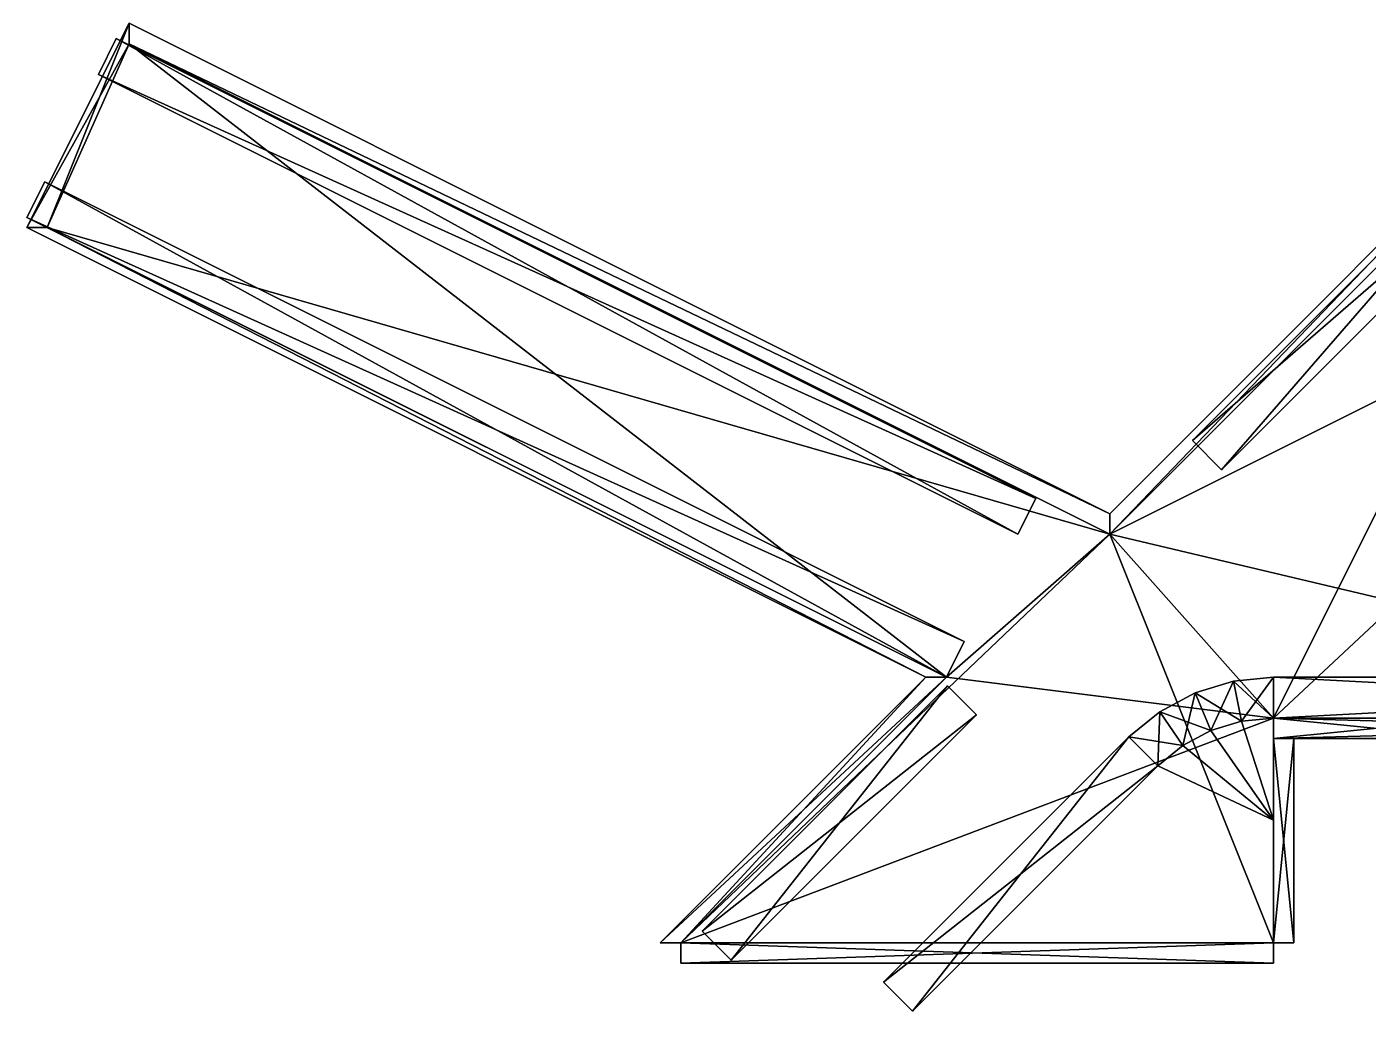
# Model space of a CAD drawing. Extents: x -4288 to 4416, y -3968 to 5440.
# Drawn here: x -4288 to -87, y -982 to 2101 of the extents above; entities that cross this region are included whole.
import ezdxf

# ---------------------------------------------------------------- set-up
doc = ezdxf.new("R2010")
doc.units = 0

msp = doc.modelspace()

# ---------------------------------------------------------------- meshes
at = {"layer": 'OBJECT001', "color": 50}
mesh = msp.add_polyface(dxfattribs=at)
corners = [(256, -64), (-384, -64), (-384, -128), (256, -128), (-384, -128, 128), (-384, -64, 128), (256, -128, 128), (256, -64, 128)]
mesh.append_faces([[corners[k] for k in face] for face in [(1, 3, 0), (2, 5, 4), (2, 6, 3), (1, 7, 5), (4, 7, 6), (0, 6, 7)]], dxfattribs={"vtx0": -1})
mesh.append_faces([[corners[k] for k in face] for face in [(1, 2, 3), (2, 1, 5), (2, 4, 6), (1, 0, 7), (4, 5, 7), (0, 3, 6)]], dxfattribs={"vtx2": -1})
at = {"layer": 'OBJECT003', "color": 50}
mesh = msp.add_polyface(dxfattribs=at)
corners = [(-384, -64), (-896, 512), (704, 2112), (1536, 1728), (1536, -64), (-896, 512, -64), (-384, -64, -64), (1536, -64, -64), (1536, 1728, -64), (704, 2112, -64)]
mesh.append_faces([[corners[k] for k in face] for face in [(1, 4, 0), (6, 9, 5), (5, 0, 6), (7, 3, 8), (9, 1, 5), (6, 4, 7), (8, 2, 9)]], dxfattribs={"vtx0": -1})
mesh.append_faces([[corners[k] for k in face] for face in [(1, 3, 4), (6, 8, 9)]], dxfattribs={"vtx0": -1, "vtx2": -1})
mesh.append_faces([[corners[k] for k in face] for face in [(1, 2, 3), (6, 7, 8), (5, 1, 0), (7, 4, 3), (9, 2, 1), (6, 0, 4), (8, 3, 2)]], dxfattribs={"vtx2": -1})
at = {"layer": 'OBJECT005', "color": 50}
mesh = msp.add_polyface(dxfattribs=at)
corners = [(-1472, 64, 256), (-1408, 64, 256), (-2240, -768, 256), (-2304, -768, 256), (-2304, -768), (-2240, -768), (-1408, 64), (-1472, 64)]
mesh.append_faces([[corners[k] for k in face] for face in [(1, 3, 0), (5, 7, 4), (5, 1, 6), (6, 0, 7), (4, 2, 5), (7, 3, 4)]], dxfattribs={"vtx0": -1})
mesh.append_faces([[corners[k] for k in face] for face in [(1, 2, 3), (5, 6, 7), (5, 2, 1), (6, 1, 0), (4, 3, 2), (7, 0, 3)]], dxfattribs={"vtx2": -1})
at = {"layer": 'OBJECT006', "color": 50}
mesh = msp.add_polyface(dxfattribs=at)
corners = [(704, 2112, 256), (-896, 512, 256), (-896, 576, 256), (640, 2112, 256), (-896, 576), (-896, 512), (704, 2112), (640, 2112)]
mesh.append_faces([[corners[k] for k in face] for face in [(1, 3, 0), (5, 7, 4), (5, 0, 6), (4, 1, 5), (6, 3, 7), (7, 2, 4)]], dxfattribs={"vtx0": -1})
mesh.append_faces([[corners[k] for k in face] for face in [(1, 2, 3), (5, 6, 7), (5, 1, 0), (4, 2, 1), (6, 0, 3), (7, 3, 2)]], dxfattribs={"vtx2": -1})
at = {"layer": 'OBJECT009', "color": 50}
mesh = msp.add_polyface(dxfattribs=at)
corners = [(-896, 512, 256), (-3968, 2048, 256), (-3968, 2112, 256), (-896, 576, 256), (-3968, 2112), (-3968, 2048), (-896, 512), (-896, 576)]
mesh.append_faces([[corners[k] for k in face] for face in [(1, 3, 0), (5, 7, 4), (4, 1, 5), (5, 0, 6), (6, 3, 7), (7, 2, 4)]], dxfattribs={"vtx0": -1})
mesh.append_faces([[corners[k] for k in face] for face in [(1, 2, 3), (5, 6, 7), (4, 2, 1), (5, 1, 0), (6, 0, 3), (7, 3, 2)]], dxfattribs={"vtx2": -1})
at = {"layer": 'OBJECT010', "color": 50}
mesh = msp.add_polyface(dxfattribs=at)
corners = [(-4288, 1472, 256), (-4224, 1472, 256), (-1408, 64, 256), (-1472, 64, 256), (-1408, 64), (-4224, 1472), (-4288, 1472), (-1472, 64)]
mesh.append_faces([[corners[k] for k in face] for face in [(1, 3, 0), (5, 7, 4), (5, 0, 6), (4, 1, 5), (7, 2, 4), (6, 3, 7)]], dxfattribs={"vtx0": -1})
mesh.append_faces([[corners[k] for k in face] for face in [(1, 2, 3), (5, 6, 7), (5, 1, 0), (4, 2, 1), (7, 3, 2), (6, 0, 3)]], dxfattribs={"vtx2": -1})
at = {"layer": 'OBJECT011', "color": 50}
mesh = msp.add_polyface(dxfattribs=at)
corners = [(-4288, 1472, 256), (-3968, 2112, 256), (-3968, 2048, 256), (-4224, 1472, 256), (-3968, 2112), (-4288, 1472), (-4224, 1472), (-3968, 2048)]
mesh.append_faces([[corners[k] for k in face] for face in [(1, 3, 0), (5, 7, 4), (4, 0, 5), (6, 2, 7), (7, 1, 4), (5, 3, 6)]], dxfattribs={"vtx0": -1})
mesh.append_faces([[corners[k] for k in face] for face in [(1, 2, 3), (5, 6, 7), (4, 1, 0), (6, 3, 2), (7, 2, 1), (5, 0, 3)]], dxfattribs={"vtx2": -1})
at = {"layer": 'OBJECT012', "color": 50}
mesh = msp.add_polyface(dxfattribs=at)
corners = [(-896, 512), (-1408, 64), (-4224, 1472), (-3968, 2048), (-3968, 2048, -64), (-4224, 1472, -64), (-1408, 64, -64), (-896, 512, -64)]
mesh.append_faces([[corners[k] for k in face] for face in [(1, 3, 0), (5, 7, 4), (4, 2, 5), (6, 0, 7), (7, 3, 4), (5, 1, 6)]], dxfattribs={"vtx0": -1})
mesh.append_faces([[corners[k] for k in face] for face in [(1, 2, 3), (5, 6, 7), (4, 3, 2), (6, 1, 0), (7, 0, 3), (5, 2, 1)]], dxfattribs={"vtx2": -1})
at = {"layer": 'OBJECT015', "color": 50}
mesh = msp.add_polyface(dxfattribs=at)
corners = [(-1408, 64), (-896, 512), (-384, -64), (-384, -768), (-2240, -768), (-384, -768, -64), (-384, -64, -64), (-896, 512, -64), (-1408.1, 63.9, -64), (-2240, -768, -64)]
mesh.append_faces([[corners[k] for k in face] for face in [(1, 4, 0), (6, 9, 5), (5, 2, 6), (7, 0, 8), (9, 3, 5), (6, 1, 7), (8, 4, 9)]], dxfattribs={"vtx0": -1})
mesh.append_faces([[corners[k] for k in face] for face in [(1, 3, 4), (6, 8, 9)]], dxfattribs={"vtx0": -1, "vtx2": -1})
mesh.append_faces([[corners[k] for k in face] for face in [(1, 2, 3), (6, 7, 8), (5, 3, 2), (7, 1, 0), (9, 4, 3), (6, 2, 1), (8, 0, 4)]], dxfattribs={"vtx2": -1})
at = {"layer": 'OBJECT016', "color": 50}
mesh = msp.add_polyface(dxfattribs=at)
corners = [(-384, -768, 256), (-384, -128, 256), (-320, -128, 256), (-320, -768, 256), (-384, -128), (-384, -768), (-320, -768), (-320, -128)]
mesh.append_faces([[corners[k] for k in face] for face in [(1, 3, 0), (5, 7, 4), (4, 0, 5), (6, 2, 7), (7, 1, 4), (5, 3, 6)]], dxfattribs={"vtx0": -1})
mesh.append_faces([[corners[k] for k in face] for face in [(1, 2, 3), (5, 6, 7), (4, 1, 0), (6, 3, 2), (7, 2, 1), (5, 0, 3)]], dxfattribs={"vtx2": -1})
at = {"layer": 'OBJECT017', "color": 50}
mesh = msp.add_polyface(dxfattribs=at)
corners = [(-2240, -832, 256), (-2240, -768, 256), (-384, -768, 256), (-384, -832, 256), (-2240, -768), (-2240, -832), (-384, -832), (-384, -768)]
mesh.append_faces([[corners[k] for k in face] for face in [(1, 3, 0), (5, 7, 4), (4, 0, 5), (6, 2, 7), (7, 1, 4), (5, 3, 6)]], dxfattribs={"vtx0": -1})
mesh.append_faces([[corners[k] for k in face] for face in [(1, 2, 3), (5, 6, 7), (4, 1, 0), (6, 3, 2), (7, 2, 1), (5, 0, 3)]], dxfattribs={"vtx2": -1})
at = {"layer": 'OBJECT033', "color": 50}
mesh = msp.add_polyface(dxfattribs=at)
corners = [(-384, -64, 320), (-896, 512, 320), (704, 2112, 320), (1536, 1728, 320), (1536, -64, 320), (-896, 512, 256), (-384, -64, 256), (1536, -64, 256), (1536, 1728, 256), (704, 2112, 256)]
mesh.append_faces([[corners[k] for k in face] for face in [(1, 4, 0), (6, 9, 5), (5, 0, 6), (7, 3, 8), (9, 1, 5), (6, 4, 7), (8, 2, 9)]], dxfattribs={"vtx0": -1})
mesh.append_faces([[corners[k] for k in face] for face in [(1, 3, 4), (6, 8, 9)]], dxfattribs={"vtx0": -1, "vtx2": -1})
mesh.append_faces([[corners[k] for k in face] for face in [(1, 2, 3), (6, 7, 8), (5, 1, 0), (7, 4, 3), (9, 2, 1), (6, 0, 4), (8, 3, 2)]], dxfattribs={"vtx2": -1})
at = {"layer": 'OBJECT035', "color": 50}
mesh = msp.add_polyface(dxfattribs=at)
corners = [(-1408, 64, 320), (-896, 512, 320), (-384, -64, 320), (-384, -768, 320), (-2240, -768, 320), (-384, -768, 256), (-384, -64, 256), (-896, 512, 256), (-1408.1, 63.9, 256), (-2240, -768, 256)]
mesh.append_faces([[corners[k] for k in face] for face in [(1, 4, 0), (6, 9, 5), (5, 2, 6), (7, 0, 8), (9, 3, 5), (6, 1, 7), (8, 4, 9)]], dxfattribs={"vtx0": -1})
mesh.append_faces([[corners[k] for k in face] for face in [(1, 3, 4), (6, 8, 9)]], dxfattribs={"vtx0": -1, "vtx2": -1})
mesh.append_faces([[corners[k] for k in face] for face in [(1, 2, 3), (6, 7, 8), (5, 3, 2), (7, 1, 0), (9, 4, 3), (6, 2, 1), (8, 0, 4)]], dxfattribs={"vtx2": -1})
at = {"layer": 'OBJECT036', "color": 50}
mesh = msp.add_polyface(dxfattribs=at)
corners = [(-896, 512, 320), (-1408, 64, 320), (-4224, 1472, 320), (-3968, 2048, 320), (-3968, 2048, 256), (-4224, 1472, 256), (-1408, 64, 256), (-896, 512, 256)]
mesh.append_faces([[corners[k] for k in face] for face in [(1, 3, 0), (5, 7, 4), (4, 2, 5), (6, 0, 7), (7, 3, 4), (5, 1, 6)]], dxfattribs={"vtx0": -1})
mesh.append_faces([[corners[k] for k in face] for face in [(1, 2, 3), (5, 6, 7), (4, 3, 2), (6, 1, 0), (7, 0, 3), (5, 2, 1)]], dxfattribs={"vtx2": -1})
at = {"layer": 'OBJECT059', "color": 50}
mesh = msp.add_polyface(dxfattribs=at)
corners = [(-384, -128, 256), (-384, -64, 256), (1984, -64, 256), (1984, -128, 256), (1984, -128, 128), (1984, -64, 128), (-384, -64, 128), (-384, -128, 128)]
mesh.append_faces([[corners[k] for k in face] for face in [(1, 3, 0), (3, 5, 4), (1, 7, 6), (0, 4, 7), (2, 6, 5), (7, 5, 6)]], dxfattribs={"vtx0": -1})
mesh.append_faces([[corners[k] for k in face] for face in [(1, 2, 3), (3, 2, 5), (1, 0, 7), (0, 3, 4), (2, 1, 6), (7, 4, 5)]], dxfattribs={"vtx2": -1})
at = {"layer": 'OBJECT170', "color": 50}
mesh = msp.add_polyface(dxfattribs=at)
corners = [(-384, -64, 8), (-384, 64, 8), (2048, 64, 8), (2048, -64, 8), (-384, 64), (-384, -64), (2048, -64), (2048, 64)]
mesh.append_faces([[corners[k] for k in face] for face in [(1, 3, 0), (5, 7, 4), (6, 2, 7), (4, 0, 5), (5, 3, 6), (7, 1, 4)]], dxfattribs={"vtx0": -1})
mesh.append_faces([[corners[k] for k in face] for face in [(1, 2, 3), (5, 6, 7), (6, 3, 2), (4, 1, 0), (5, 0, 3), (7, 2, 1)]], dxfattribs={"vtx2": -1})
at = {"layer": 'OBJECT178', "color": 50}
mesh = msp.add_polyface(dxfattribs=at)
corners = [(-509, 52), (-484, -74), (-384, -64), (-384, 64), (-384, 64, 8), (-384, -64, 8), (-484, -74, 8), (-509, 52, 8)]
mesh.append_faces([[corners[k] for k in face] for face in [(1, 3, 0), (5, 7, 4), (2, 4, 3), (0, 6, 1), (3, 7, 0), (1, 5, 2)]], dxfattribs={"vtx0": -1})
mesh.append_faces([[corners[k] for k in face] for face in [(1, 2, 3), (5, 6, 7), (2, 5, 4), (0, 7, 6), (3, 4, 7), (1, 6, 5)]], dxfattribs={"vtx2": -1})
at = {"layer": 'OBJECT179', "color": 50}
mesh = msp.add_polyface(dxfattribs=at)
corners = [(-629, 15), (-580, -103), (-484, -74), (-509, 52), (-509, 52, 8), (-484, -74, 8), (-580, -103, 8), (-629, 15, 8)]
mesh.append_faces([[corners[k] for k in face] for face in [(1, 3, 0), (5, 7, 4), (2, 4, 3), (0, 6, 1), (3, 7, 0), (1, 5, 2)]], dxfattribs={"vtx0": -1})
mesh.append_faces([[corners[k] for k in face] for face in [(1, 2, 3), (5, 6, 7), (2, 5, 4), (0, 7, 6), (3, 4, 7), (1, 6, 5)]], dxfattribs={"vtx2": -1})
at = {"layer": 'OBJECT180', "color": 50}
mesh = msp.add_polyface(dxfattribs=at)
corners = [(-740, -44), (-668, -150), (-580, -103), (-629, 15), (-629, 15, 8), (-580, -103, 8), (-668, -150, 8), (-740, -44, 8)]
mesh.append_faces([[corners[k] for k in face] for face in [(1, 3, 0), (5, 7, 4), (2, 4, 3), (0, 6, 1), (3, 7, 0), (1, 5, 2)]], dxfattribs={"vtx0": -1})
mesh.append_faces([[corners[k] for k in face] for face in [(1, 2, 3), (5, 6, 7), (2, 5, 4), (0, 7, 6), (3, 4, 7), (1, 6, 5)]], dxfattribs={"vtx2": -1})
at = {"layer": 'OBJECT181', "color": 50}
mesh = msp.add_polyface(dxfattribs=at)
corners = [(-837, -123), (-746, -214), (-668, -150), (-740, -44), (-740, -44, 8), (-668, -150, 8), (-746, -214, 8), (-837, -123, 8)]
mesh.append_faces([[corners[k] for k in face] for face in [(1, 3, 0), (5, 7, 4), (2, 4, 3), (0, 6, 1), (3, 7, 0), (1, 5, 2)]], dxfattribs={"vtx0": -1})
mesh.append_faces([[corners[k] for k in face] for face in [(1, 2, 3), (5, 6, 7), (2, 5, 4), (0, 7, 6), (3, 4, 7), (1, 6, 5)]], dxfattribs={"vtx2": -1})
at = {"layer": 'OBJECT182', "color": 50}
mesh = msp.add_polyface(dxfattribs=at)
corners = [(-1605, -891), (-1514, -982), (-746, -214), (-837, -123), (-1514, -982, 8), (-1605, -891, 8), (-837, -123, 8), (-746, -214, 8)]
mesh.append_faces([[corners[k] for k in face] for face in [(1, 3, 0), (5, 7, 4), (2, 6, 3), (0, 4, 1), (3, 5, 0), (1, 7, 2)]], dxfattribs={"vtx0": -1})
mesh.append_faces([[corners[k] for k in face] for face in [(1, 2, 3), (5, 6, 7), (2, 7, 6), (0, 5, 4), (3, 6, 5), (1, 4, 7)]], dxfattribs={"vtx2": -1})
at = {"layer": 'OBJECT183', "color": 50}
mesh = msp.add_polyface(dxfattribs=at)
corners = [(-4288, 1504, 8), (-4232, 1616, 8), (-1352, 176, 8), (-1408, 64, 8), (-4232, 1616), (-4288, 1504), (-1408, 64), (-1352, 176)]
mesh.append_faces([[corners[k] for k in face] for face in [(1, 3, 0), (5, 7, 4), (4, 0, 5), (6, 2, 7), (7, 1, 4), (5, 3, 6)]], dxfattribs={"vtx0": -1})
mesh.append_faces([[corners[k] for k in face] for face in [(1, 2, 3), (5, 6, 7), (4, 1, 0), (6, 3, 2), (7, 2, 1), (5, 0, 3)]], dxfattribs={"vtx2": -1})
at = {"layer": 'OBJECT184', "color": 50}
mesh = msp.add_polyface(dxfattribs=at)
corners = [(-4064, 1952, 8), (-4008, 2064, 8), (-1128, 624, 8), (-1184, 512, 8), (-4008, 2064), (-4064, 1952), (-1184, 512), (-1128, 624)]
mesh.append_faces([[corners[k] for k in face] for face in [(1, 3, 0), (5, 7, 4), (4, 0, 5), (6, 2, 7), (7, 1, 4), (5, 3, 6)]], dxfattribs={"vtx0": -1})
mesh.append_faces([[corners[k] for k in face] for face in [(1, 2, 3), (5, 6, 7), (4, 1, 0), (6, 3, 2), (7, 2, 1), (5, 0, 3)]], dxfattribs={"vtx2": -1})
at = {"layer": 'OBJECT185', "color": 50}
mesh = msp.add_polyface(dxfattribs=at)
corners = [(-2173, -731), (-2082, -822), (-1314, -54), (-1405, 37), (-2082, -822, 8), (-2173, -731, 8), (-1405, 37, 8), (-1314, -54, 8)]
mesh.append_faces([[corners[k] for k in face] for face in [(1, 3, 0), (5, 7, 4), (2, 6, 3), (0, 4, 1), (3, 5, 0), (1, 7, 2)]], dxfattribs={"vtx0": -1})
mesh.append_faces([[corners[k] for k in face] for face in [(1, 2, 3), (5, 6, 7), (2, 7, 6), (0, 5, 4), (3, 6, 5), (1, 4, 7)]], dxfattribs={"vtx2": -1})
at = {"layer": 'OBJECT186', "color": 50}
mesh = msp.add_polyface(dxfattribs=at)
corners = [(739, 1999), (648, 2090), (-637, 805), (-546, 714), (-546, 714, 8), (-637, 805, 8), (648, 2090, 8), (739, 1999, 8)]
mesh.append_faces([[corners[k] for k in face] for face in [(1, 3, 0), (5, 7, 4), (0, 6, 1), (2, 4, 3), (1, 5, 2), (3, 7, 0)]], dxfattribs={"vtx0": -1})
mesh.append_faces([[corners[k] for k in face] for face in [(1, 2, 3), (5, 6, 7), (0, 7, 6), (2, 5, 4), (1, 6, 5), (3, 4, 7)]], dxfattribs={"vtx2": -1})
at = {"layer": 'OBJECT187', "color": 50}
mesh = msp.add_polyface(dxfattribs=at)
corners = [(-2232, 3528, 8), (-2176, 3640, 8), (704, 2200, 8), (648, 2088, 8), (-2176, 3640), (-2232, 3528), (648, 2088), (704, 2200)]
mesh.append_faces([[corners[k] for k in face] for face in [(1, 3, 0), (5, 7, 4), (4, 0, 5), (6, 2, 7), (7, 1, 4), (5, 3, 6)]], dxfattribs={"vtx0": -1})
mesh.append_faces([[corners[k] for k in face] for face in [(1, 2, 3), (5, 6, 7), (4, 1, 0), (6, 3, 2), (7, 2, 1), (5, 0, 3)]], dxfattribs={"vtx2": -1})
at = {"layer": 'OBJECT190', "color": 50}
mesh = msp.add_polyface(dxfattribs=at)
corners = [(-384, -384, 256), (-484, -74, 256), (-384, -64, 256), (-484, -74), (-384, -384), (-384, -64)]
mesh.append_faces([[corners[k] for k in face] for face in [(1, 2, 0), (4, 5, 3)]])
mesh.append_faces([[corners[k] for k in face] for face in [(3, 0, 4), (4, 2, 5), (5, 1, 3)]], dxfattribs={"vtx0": -1})
mesh.append_faces([[corners[k] for k in face] for face in [(3, 1, 0), (4, 0, 2), (5, 2, 1)]], dxfattribs={"vtx2": -1})
at = {"layer": 'OBJECT191', "color": 50}
mesh = msp.add_polyface(dxfattribs=at)
corners = [(-384, -384, 256), (-580, -103, 256), (-484, -74, 256), (-580, -103), (-384, -384), (-484, -74)]
mesh.append_faces([[corners[k] for k in face] for face in [(1, 2, 0), (4, 5, 3)]])
mesh.append_faces([[corners[k] for k in face] for face in [(3, 0, 4), (4, 2, 5), (5, 1, 3)]], dxfattribs={"vtx0": -1})
mesh.append_faces([[corners[k] for k in face] for face in [(3, 1, 0), (4, 0, 2), (5, 2, 1)]], dxfattribs={"vtx2": -1})
at = {"layer": 'OBJECT192', "color": 50}
mesh = msp.add_polyface(dxfattribs=at)
corners = [(-384, -384, 256), (-668, -150, 256), (-580, -103, 256), (-668, -150), (-384, -384), (-580, -103)]
mesh.append_faces([[corners[k] for k in face] for face in [(1, 2, 0), (4, 5, 3)]])
mesh.append_faces([[corners[k] for k in face] for face in [(3, 0, 4), (4, 2, 5), (5, 1, 3)]], dxfattribs={"vtx0": -1})
mesh.append_faces([[corners[k] for k in face] for face in [(3, 1, 0), (4, 0, 2), (5, 2, 1)]], dxfattribs={"vtx2": -1})
at = {"layer": 'OBJECT193', "color": 50}
mesh = msp.add_polyface(dxfattribs=at)
corners = [(-384, -384, 256), (-746, -214, 256), (-668, -150, 256), (-746, -214), (-384, -384), (-668, -150)]
mesh.append_faces([[corners[k] for k in face] for face in [(1, 2, 0), (4, 5, 3)]])
mesh.append_faces([[corners[k] for k in face] for face in [(3, 0, 4), (4, 2, 5), (5, 1, 3)]], dxfattribs={"vtx0": -1})
mesh.append_faces([[corners[k] for k in face] for face in [(3, 1, 0), (4, 0, 2), (5, 2, 1)]], dxfattribs={"vtx2": -1})

doc.saveas('drawing.dxf')
